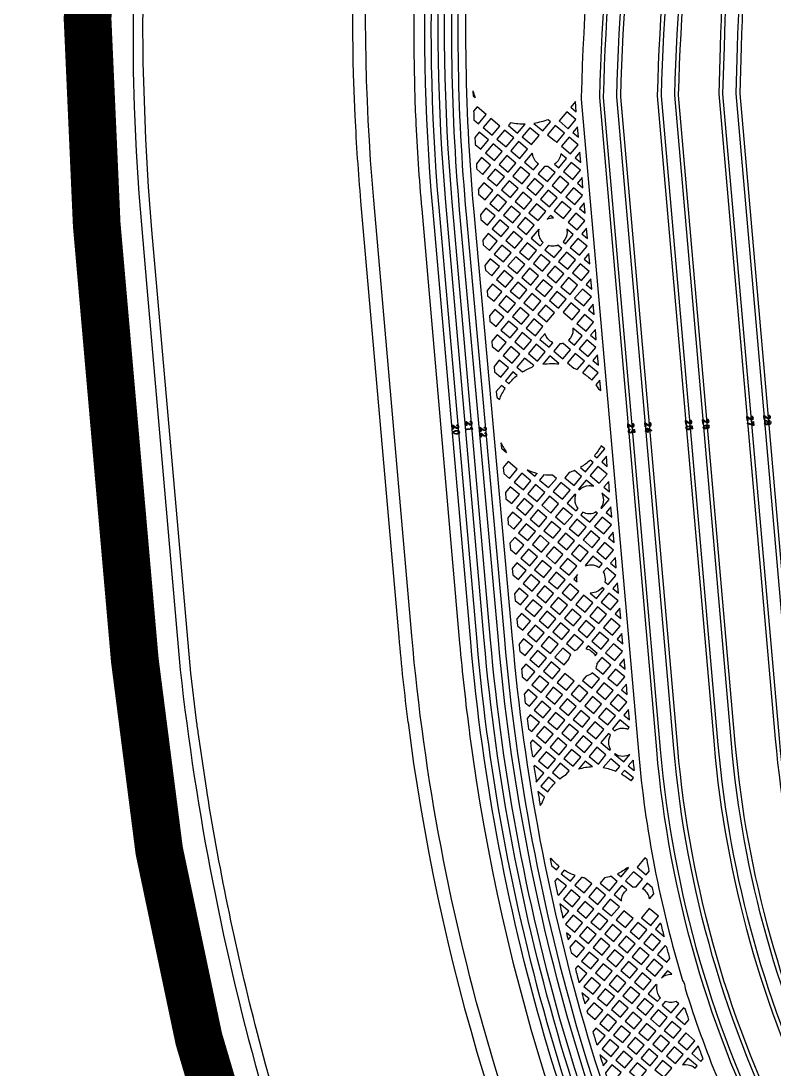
# Model space of a CAD drawing. Extents: x 388 to 686, y 182 to 393.
# Drawn here: x 437.18 to 446.64, y 226.6 to 239.78 of the extents above; entities that cross this region are included whole.
import ezdxf

# ---------------------------------------------------------------- set-up
doc = ezdxf.new("R2010")
doc.units = 0
for name, color, linetype in [('bak_bak_btr2-bcq3156', 8, 'Continuous'), ('bak_outline', 7, 'Continuous'), ('biaozhu1', 4, 'Continuous'), ('quyukuang', 5, 'Continuous')]:
    doc.layers.add(name, color=color, linetype=linetype)

msp = doc.modelspace()

# ---------------------------------------------------------------- linework, layer by layer
at = {"layer": 'bak_bak_btr2-bcq3156'}
for p, q in [((444.148, 238.766), (444.089, 238.695)), ((444.089, 238.695), (444.159, 238.636)), ((444.159, 238.636), (444.148, 238.766)), ((444.176, 238.447), (444.117, 238.376)), ((444.187, 238.317), (444.176, 238.447)), ((444.117, 238.376), (444.187, 238.317)), ((444.204, 238.129), (444.144, 238.058)), ((444.144, 238.058), (444.215, 237.998)), ((444.215, 237.998), (444.204, 238.129)), ((444.232, 237.81), (444.172, 237.739)), ((444.243, 237.68), (444.232, 237.81)), ((444.172, 237.739), (444.243, 237.68)), ((444.259, 237.492), (444.2, 237.421)), ((444.271, 237.362), (444.259, 237.492)), ((444.2, 237.421), (444.271, 237.362)), ((444.287, 237.173), (444.228, 237.102)), ((444.228, 237.102), (444.299, 237.043)), ((444.299, 237.043), (444.287, 237.173)), ((444.315, 236.855), (444.256, 236.784)), ((444.327, 236.724), (444.315, 236.855)), ((444.256, 236.784), (444.327, 236.724)), ((444.343, 236.536), (444.284, 236.465)), ((444.284, 236.465), (444.354, 236.406)), ((444.354, 236.406), (444.343, 236.536)), ((444.371, 236.218), (444.311, 236.147)), ((444.382, 236.088), (444.371, 236.218)), ((444.311, 236.147), (444.382, 236.088)), ((444.399, 235.899), (444.339, 235.829)), ((444.339, 235.829), (444.41, 235.769)), ((444.41, 235.769), (444.399, 235.899)), ((444.427, 235.581), (444.367, 235.51)), ((444.438, 235.451), (444.427, 235.581)), ((444.367, 235.51), (444.438, 235.451)), ((444.454, 235.262), (444.404, 235.203)), ((444.466, 235.132), (444.454, 235.262)), ((444.538, 234.307), (444.479, 234.236)), ((444.479, 234.236), (444.549, 234.177)), ((444.549, 234.177), (444.538, 234.307)), ((444.566, 233.988), (444.507, 233.917)), ((444.577, 233.858), (444.566, 233.988)), ((444.507, 233.917), (444.577, 233.858)), ((444.594, 233.67), (444.534, 233.599)), ((444.605, 233.54), (444.594, 233.67)), ((444.534, 233.599), (444.605, 233.54)), ((444.622, 233.351), (444.562, 233.281)), ((444.562, 233.281), (444.633, 233.221)), ((444.633, 233.221), (444.622, 233.351)), ((444.65, 233.033), (444.59, 232.962)), ((444.661, 232.903), (444.65, 233.033)), ((444.59, 232.962), (444.661, 232.903)), ((444.174, 232.818), (444.126, 232.761)), ((444.126, 232.761), (444.17, 232.725)), ((444.677, 232.715), (444.618, 232.644)), ((444.618, 232.644), (444.689, 232.584)), ((444.689, 232.584), (444.677, 232.715)), ((444.705, 232.396), (444.646, 232.325)), ((444.717, 232.266), (444.705, 232.396)), ((444.646, 232.325), (444.717, 232.266)), ((444.733, 232.077), (444.674, 232.007)), ((444.674, 232.007), (444.744, 231.947)), ((444.744, 231.947), (444.733, 232.077)), ((444.761, 231.759), (444.702, 231.688)), ((444.772, 231.629), (444.761, 231.759)), ((444.702, 231.688), (444.772, 231.629)), ((444.789, 231.441), (444.729, 231.37)), ((444.8, 231.31), (444.789, 231.441)), ((444.729, 231.37), (444.8, 231.31)), ((444.817, 231.122), (444.757, 231.051)), ((444.757, 231.051), (444.828, 230.992)), ((444.828, 230.992), (444.817, 231.122)), ((444.873, 230.485), (444.813, 230.414)), ((444.813, 230.414), (444.886, 230.353)), ((444.634, 228.794), (444.726, 228.717)), ((445.219, 228.437), (445.153, 228.358)), ((445.153, 228.358), (445.262, 228.267)), ((445.693, 226.891), (445.611, 226.794))]:
    msp.add_line(p, q, dxfattribs=at)
for points in [[(444.909, 209.527), (445.721, 218.811, 0.143733), (445.111, 221.846, -0.100607), (442.091, 232.047), (441.612, 237.527, -0.15063), (444.919, 252.908, 0.128354)], [(444.891, 251.417, 0.127689), (442.139, 238.566), (442.14, 238.557, -0.055452), (442.14, 238.552, 0.010906), (442.215, 237.414), (442.692, 231.956, 0.010952), (442.816, 230.826, -0.055662), (442.817, 230.821), (442.818, 230.812, 0.090213), (445.664, 221.974, -0.141096), (446.328, 218.88), (445.504, 209.458, -0.188819)], [(445.644, 209.446), (446.455, 218.715, 0.147854), (445.788, 222.039, -0.10141), (442.831, 231.968), (442.354, 237.425, -0.138488), (444.996, 251.314)], [(445.064, 251.28, 0.138488), (442.43, 237.432), (442.907, 231.975, 0.10141), (445.855, 222.075, -0.147854), (446.53, 218.707), (445.72, 209.439, -0.189744)], [(445.794, 209.331), (446.616, 218.735, 0.145124), (445.926, 222.121, -0.100819), (443.001, 231.987), (442.519, 237.496, -0.140029), (445.191, 251.319)], [(445.259, 251.284, 0.140029), (442.595, 237.503), (443.077, 231.993, 0.100819), (445.993, 222.157, -0.145124), (446.692, 218.728), (445.869, 209.325, -0.065198)], [(447.376, 251.169, 0.113402), (444.221, 238.822, 0.027518), (444.222, 238.794), (444.939, 230.594, 0.051907), (445.496, 227.713, -0.148815), (445.527, 227.615, 0.043246), (446.453, 225.351, -0.024528), (446.455, 225.347), (447.359, 223.109, -0.069719), (448.076, 220.232, -0.112667), (448.074, 220.215), (448.099, 220.039, -0.054724), (448.133, 218.675), (446.894, 204.515, -0.070425)], [(447.125, 204.495), (448.363, 218.655, 0.055537), (448.326, 220.09, -0.033616), (448.325, 220.093), (448.319, 220.141, 0.072395), (447.574, 223.196), (446.665, 225.445, -0.09745), (445.17, 230.614), (444.453, 238.817, -0.113399), (447.582, 251.063, 0.141635)], [(447.622, 251.042, 0.113389), (444.498, 238.817), (445.215, 230.618, 0.097507), (446.707, 225.463), (447.615, 223.213, -0.072384), (448.363, 220.146), (448.37, 220.098, -0.055601), (448.408, 218.651), (447.17, 204.491, -0.072979)], [(447.34, 204.476), (448.578, 218.637, 0.057101), (448.533, 220.161, 0.072404), (447.773, 223.277), (446.864, 225.528, -0.077164), (446.862, 225.535, 0.14769), (446.861, 225.539, -0.089113), (446.856, 225.545, -0.097422), (445.385, 230.633), (444.668, 238.824, -0.113292), (447.773, 250.964, 0.141627)], [(447.813, 250.943, 0.113281), (444.713, 238.824), (445.43, 230.637, 0.09736), (446.895, 225.569, -0.142044), (446.907, 225.542), (447.815, 223.294, -0.072391), (448.578, 220.166), (448.583, 220.128, -0.055597), (448.623, 218.633), (447.385, 204.472, -0.073098)], [(447.821, 204.31), (449.02, 217.993, 0.043463), (449.021, 220.011), (449.004, 220.203, 0.071104), (448.281, 223.303), (447.464, 225.402, 0.021783), (447.434, 225.469), (447.244, 225.854, -0.093085), (445.895, 230.675), (445.181, 238.839, -0.11303), (448.228, 250.729, 0.141638)], [(448.268, 250.708, 0.113017), (445.226, 238.839), (445.94, 230.679, 0.093085), (447.285, 225.874), (447.475, 225.489, -0.021783), (447.506, 225.418), (448.323, 223.319, -0.071435), (449.05, 220.192), (449.066, 220.015, -0.043463), (449.064, 217.989), (447.866, 204.306, -0.024862)], [(448.036, 204.29), (449.234, 217.974, 0.043459), (449.236, 220.029), (449.219, 220.223, 0.071086), (448.482, 223.382), (447.665, 225.48, 0.021844), (447.627, 225.565), (447.438, 225.949, -0.0931), (446.109, 230.694), (445.396, 238.846, -0.112919), (448.42, 250.63, 0.141646)], [(448.46, 250.61, 0.112906), (445.441, 238.846), (446.154, 230.698, 0.0931), (447.478, 225.969), (447.668, 225.585, -0.021843), (447.707, 225.497), (448.524, 223.398, -0.071086), (449.263, 220.227), (449.28, 220.033, -0.043459), (449.279, 217.97), (448.081, 204.286, -0.02451)], [(449.759, 217.369, 0.117963), (448.719, 224.357), (448.038, 226.055, 0.02751), (448.002, 226.13, -0.097594), (446.664, 230.751), (445.954, 238.862), (445.971, 239.455, -0.112622), (448.644, 249.848)], [(448.684, 249.828, 0.112622), (446.016, 239.453), (445.999, 238.862), (446.709, 230.755, 0.097449), (448.039, 226.157), (448.099, 226.024, -0.007953), (448.113, 225.984, -0.032549), (448.114, 225.981), (448.761, 224.374, -0.117963), (449.803, 217.365)], [(449.973, 217.35, 0.117962), (448.919, 224.437), (448.237, 226.136, 0.026169), (448.194, 226.228), (448.19, 226.236, -0.09744), (446.878, 230.77), (446.17, 238.869), (446.186, 239.449, -0.112621), (448.835, 249.749)], [(448.875, 249.729, 0.112621), (446.231, 239.448), (446.215, 238.869), (446.923, 230.774, 0.09765), (448.234, 226.247, -0.025634), (448.279, 226.153), (448.961, 224.454, -0.117962), (450.018, 217.346)], [(443.07, 249.328, 0.097311), (441.355, 239.11), (441.375, 238.586, 0.010023), (441.447, 237.512), (441.926, 232.033, 0.010023), (442.042, 230.962, -0.05498), (442.043, 230.957), (442.113, 230.443, 0.08538), (444.955, 221.788, -0.137068), (445.568, 218.985), (444.728, 209.366)], [(440.873, 201.179), (442.441, 219.098, 0.144831), (442.192, 220.323, -0.063011), (439.527, 227.366, -0.051988), (439.525, 227.371, -0.054998), (439.524, 227.377, -0.037064), (438.811, 231.76), (438.331, 237.24, -0.037066), (438.273, 241.681)], [(445.961, 209.32), (446.805, 218.969, 0.133941), (446.074, 222.211, -0.100538), (443.179, 231.994), (442.692, 237.405, -0.037451), (442.644, 241.31)], [(442.72, 241.305, 0.038085), (442.774, 237.346), (443.255, 232, 0.100538), (446.141, 222.247, -0.134045), (446.881, 218.963), (446.037, 209.314, -0.194362)], [(446.138, 209.305), (446.983, 218.96, 0.133976), (446.231, 222.295, -0.100538), (443.357, 232.009), (442.869, 237.42, -0.037447), (442.821, 241.298)], [(438.587, 240.214), (438.589, 239.148), (438.602, 238.702), (438.625, 238.14), (438.659, 237.611), (438.758, 236.429), (439.179, 231.622, 0.082851), (442.111, 221.258, -0.076696)], [(442.332, 221.091, -0.048751), (440.151, 227.046, -0.059645), (440.149, 227.051, -0.046602), (440.148, 227.056, -0.076888), (440.146, 227.063, -0.023579), (439.518, 230.071, -0.062809), (439.516, 230.077), (439.409, 230.806, -0.001346), (439.385, 230.978, -0.055235), (439.384, 230.984), (439.312, 231.58), (438.823, 237.154), (438.78, 237.692), (438.745, 238.295), (438.714, 239.256, -0.002748), (438.711, 239.579), (438.713, 240.075, -0.008098)], [(442.859, 238.901, 0.000634), (442.861, 238.84), (442.888, 238.817)], [(443.516, 238.482, -0.053195), (443.333, 238.498), (443.306, 238.466)], [(443.794, 237.288, -0.102329), (443.864, 237.303, -0.009433), (443.871, 237.303)], [(444.038, 237.162, -0.052788), (444.042, 237.125, -0.190409), (443.994, 237.003)], [(443.193, 235.019, -0.054843), (443.263, 235.156), (443.218, 235.195), (443.153, 235.118)], [(444.404, 235.203, -0.020742), (444.438, 235.155), (444.466, 235.132)], [(444.188, 233.89), (444.195, 233.884, -0.200816), (444.321, 233.937, -0.075403), (444.374, 233.929)], [(444.479, 233.841, -0.119437), (444.499, 233.759, -0.155801), (444.466, 233.656)], [(444.17, 232.725, -0.055276), (444.165, 232.764, -0.077407), (444.174, 232.818)], [(444.831, 230.554, -0.128436), (444.744, 230.531, -0.152677), (444.643, 230.563), (444.64, 230.56)], [(443.705, 229.916), (443.726, 229.94, -0.03033), (443.76, 230.018), (443.676, 230.089)], [(444.146, 229.034, -0.054982), (444.007, 229.102), (443.969, 229.057)], [(445.079, 228.74), (445.134, 228.805, -0.001349), (445.118, 228.878), (445.049, 228.937), (444.991, 228.868)], [(444.726, 228.717, -0.227757), (444.795, 228.854), (444.73, 228.909), (444.634, 228.794)], [(445.23, 227.747, -0.184501), (445.349, 227.792, -0.013474), (445.358, 227.792)], [(445.611, 226.794), (445.726, 226.697), (445.753, 226.73, -0.003034), (445.693, 226.891)]]:
    msp.add_lwpolyline(points, format="xyb", dxfattribs=at)
for points in [[(442.868, 238.646, 0.001099), (442.872, 238.535), (442.929, 238.487), (443.026, 238.602), (442.911, 238.698)], [(443.627, 238.492), (443.74, 238.397), (443.836, 238.512), (443.805, 238.538, -0.053403)], [(443.798, 238.348), (443.885, 238.276, -0.051696), (443.913, 238.252), (444.009, 238.367), (443.894, 238.463)], [(442.883, 238.313, 0.000865), (442.888, 238.227), (442.957, 238.168), (443.054, 238.283), (442.939, 238.38)], [(442.903, 237.985, 0.000707), (442.907, 237.915), (442.985, 237.85), (443.082, 237.965), (442.967, 238.061)], [(443.507, 238.002), (443.622, 237.906), (443.685, 237.981, -0.222087), (443.61, 238.111), (443.604, 238.117)], [(443.886, 237.979), (443.941, 237.934), (444.037, 238.048), (443.964, 238.11, -0.224234)], [(443.681, 237.857), (443.795, 237.761), (443.892, 237.875), (443.803, 237.95, -0.021932), (443.787, 237.949, -0.038705), (443.76, 237.951)], [(442.926, 237.661, 0.000623), (442.931, 237.601), (443.013, 237.532), (443.109, 237.646), (442.995, 237.743)], [(443.591, 237.047), (443.706, 236.95), (443.743, 236.995, -0.208451), (443.686, 237.125, -0.048628), (443.69, 237.159), (443.687, 237.161)], [(443.764, 236.901), (443.879, 236.805), (443.975, 236.92), (443.928, 236.959, -0.092446), (443.864, 236.947, -0.077849), (443.81, 236.956)], [(444.062, 235.766), (444.136, 235.704), (444.232, 235.819), (444.117, 235.916), (444.116, 235.914, -0.026508), (444.117, 235.895, -0.205434)], [(443.702, 235.773), (443.817, 235.676), (443.865, 235.734, -0.224519), (443.767, 235.85)], [(443.876, 235.627), (443.99, 235.531), (444.087, 235.646), (443.992, 235.725, -0.058245), (443.951, 235.718)], [(443.412, 235.426), (443.482, 235.368, -0.050958), (443.61, 235.43), (443.623, 235.445), (443.508, 235.541)], [(443.738, 235.463, -0.040333), (443.851, 235.472, -0.030706), (443.937, 235.467), (443.941, 235.473), (443.827, 235.569)], [(444.049, 235.482), (444.129, 235.415, -0.016698), (444.171, 235.395), (444.26, 235.501), (444.145, 235.597)], [(444.238, 235.356, -0.053394), (444.354, 235.261), (444.433, 235.355), (444.318, 235.452)], [(443.267, 235.253), (443.309, 235.218, -0.053733), (443.417, 235.323), (443.363, 235.368)], [(444.386, 234.313), (444.42, 234.285), (444.517, 234.4), (444.471, 234.438, -0.053734)], [(444.211, 234.165), (444.275, 234.112), (444.371, 234.227), (444.334, 234.258, -0.054843)], [(443.696, 234.007), (443.811, 233.911), (443.908, 234.026), (443.86, 234.066, -0.003585), (443.851, 234.066, -0.0354), (443.751, 234.073)], [(444.015, 234.035), (444.13, 233.939), (444.226, 234.053), (444.138, 234.127, -0.025952), (444.07, 234.101)], [(444.043, 233.717), (444.158, 233.62), (444.182, 233.649, -0.168866), (444.144, 233.759, -0.085749), (444.154, 233.819), (444.139, 233.831)], [(444.216, 233.571), (444.331, 233.475), (444.427, 233.59), (444.409, 233.605, -0.129883), (444.321, 233.582, -0.118012), (444.241, 233.601)], [(444.272, 232.934), (444.278, 232.929, -0.094199), (444.343, 232.941, -0.155277), (444.446, 232.909), (444.483, 232.953), (444.368, 233.049)], [(444.498, 232.852, -0.130432), (444.521, 232.764, -0.050357), (444.517, 232.728), (444.56, 232.693), (444.656, 232.808), (444.541, 232.904)], [(444.335, 232.586), (444.414, 232.519), (444.511, 232.634), (444.485, 232.656, -0.234426), (444.343, 232.586, -0.011836)], [(443.439, 231.942, 0.000885), (443.447, 231.856), (443.515, 231.799), (443.611, 231.914), (443.496, 232.01)], [(444.037, 231.951), (444.142, 231.862, -0.045118), (444.171, 231.877), (444.248, 231.969), (444.133, 232.066)], [(443.891, 231.778), (444.006, 231.682), (444.066, 231.753, -0.08356), (444.089, 231.808), (443.988, 231.893)], [(444.278, 231.887, -0.22136), (444.397, 231.796), (444.421, 231.824), (444.306, 231.92)], [(443.47, 231.627, 0.000952), (443.479, 231.533), (443.542, 231.48), (443.639, 231.595), (443.524, 231.692)], [(444.403, 231.643), (444.498, 231.564), (444.594, 231.679), (444.479, 231.775), (444.417, 231.701, -0.083474)], [(444.238, 231.487), (444.353, 231.391), (444.449, 231.506), (444.359, 231.581, -0.122182), (444.283, 231.541)], [(443.504, 231.316, 0.001098), (443.516, 231.207), (443.57, 231.162), (443.667, 231.277), (443.552, 231.373)], [(443.541, 231.008, 0.001325), (443.558, 230.877), (443.598, 230.843), (443.695, 230.958), (443.58, 231.055)], [(444.612, 230.878), (444.641, 230.854, -0.156101), (444.744, 230.887, -0.088995), (444.806, 230.876), (444.823, 230.897), (444.708, 230.993)], [(444.467, 230.705), (444.581, 230.609), (444.59, 230.619, -0.133165), (444.566, 230.709, -0.130581), (444.59, 230.797), (444.563, 230.82)], [(443.582, 230.705, 0.001633), (443.605, 230.543), (443.626, 230.525), (443.722, 230.64), (443.608, 230.736)], [(443.858, 230.331), (443.953, 230.251, -0.032979), (444.03, 230.303), (444.069, 230.349), (443.954, 230.445)], [(444.497, 230.39, -0.058584), (444.655, 230.345), (444.706, 230.405), (444.591, 230.501)], [(443.712, 230.158), (443.799, 230.085, -0.05338), (443.895, 230.2), (443.809, 230.272)], [(444.726, 230.311, -0.053581), (444.849, 230.224), (444.879, 230.26), (444.764, 230.356)], [(443.83, 229.243, 0.000876), (443.847, 229.159), (443.911, 229.106), (443.945, 229.147, -0.053633), (443.838, 229.253)], [(444.925, 229.14), (445.039, 229.044), (445.076, 229.087, -0.002607), (445.048, 229.232), (445.021, 229.255)], [(444.675, 229.054), (444.721, 229.016), (444.817, 229.131), (444.811, 229.136, -0.056604)], [(444.779, 228.967), (444.873, 228.888, -0.043154), (444.904, 228.891, -0.010458), (444.911, 228.891), (444.99, 228.986), (444.876, 229.082)], [(443.889, 228.961, 0.001635), (443.923, 228.8), (443.938, 228.787), (444.035, 228.902), (443.92, 228.998)], [(444.142, 228.912), (444.257, 228.815), (444.353, 228.93), (444.268, 229.002, -0.015414), (444.225, 229.01)], [(444.461, 228.939), (444.576, 228.843), (444.672, 228.958), (444.594, 229.024, -0.028787), (444.515, 229.004)], [(444.079, 228.133, 0.000719), (444.096, 228.065), (444.167, 228.005), (444.264, 228.12), (444.149, 228.216)], [(445.181, 228.04), (445.296, 227.943), (445.336, 227.991, -0.002717), (445.295, 228.139), (445.278, 228.154)], [(444.147, 227.863, 0.001789), (444.193, 227.688), (444.195, 227.686), (444.292, 227.801), (444.177, 227.898)], [(445.064, 227.548), (445.179, 227.452), (445.216, 227.496, -0.183211), (445.171, 227.614, -0.051512), (445.175, 227.65), (445.16, 227.663)], [(444.291, 227.331, 0.000359), (444.299, 227.305), (444.396, 227.223), (444.493, 227.338), (444.378, 227.434)], [(445.237, 227.403), (445.352, 227.306), (445.448, 227.421), (445.415, 227.449, -0.095344), (445.349, 227.436, -0.103684), (445.278, 227.451)], [(445.41, 227.257), (445.525, 227.161), (445.575, 227.221, -0.002432), (445.531, 227.351), (445.506, 227.372)], [(444.367, 227.069, 0.001612), (444.413, 226.914), (444.424, 226.904), (444.52, 227.019), (444.406, 227.115)], [(445.493, 226.653, -0.056107), (445.533, 226.658, -0.188319), (445.653, 226.611), (445.677, 226.639), (445.562, 226.735)], [(444.524, 226.553, 0.000458), (444.537, 226.515), (444.625, 226.441), (444.722, 226.555), (444.607, 226.652)]]:
    msp.add_lwpolyline(points, format="xyb", close=True, dxfattribs=at)
for points in [[(442.988, 238.438), (443.103, 238.342), (443.199, 238.456), (443.084, 238.553)], [(443.943, 238.522), (444.058, 238.425), (444.155, 238.54), (444.04, 238.637)], [(443.479, 238.321), (443.594, 238.224), (443.691, 238.339), (443.576, 238.435)], [(443.161, 238.293), (443.276, 238.196), (443.372, 238.311), (443.257, 238.407)], [(443.971, 238.203), (444.086, 238.107), (444.182, 238.222), (444.068, 238.318)], [(443.016, 238.12), (443.131, 238.023), (443.227, 238.138), (443.112, 238.234)], [(443.334, 238.147), (443.449, 238.051), (443.545, 238.166), (443.431, 238.262)], [(443.189, 237.974), (443.304, 237.878), (443.4, 237.993), (443.285, 238.089)], [(443.044, 237.801), (443.158, 237.705), (443.255, 237.819), (443.14, 237.916)], [(443.362, 237.829), (443.477, 237.733), (443.573, 237.847), (443.458, 237.944)], [(443.999, 237.885), (444.114, 237.788), (444.21, 237.903), (444.095, 237.999)], [(443.217, 237.656), (443.332, 237.559), (443.428, 237.674), (443.313, 237.77)], [(443.535, 237.684), (443.65, 237.587), (443.746, 237.702), (443.632, 237.798)], [(443.854, 237.712), (443.969, 237.615), (444.065, 237.73), (443.95, 237.826)], [(443.39, 237.51), (443.505, 237.414), (443.601, 237.529), (443.486, 237.625)], [(443.708, 237.538), (443.823, 237.442), (443.92, 237.557), (443.805, 237.653)], [(444.027, 237.566), (444.142, 237.47), (444.238, 237.585), (444.123, 237.681)], [(443.072, 237.483), (443.186, 237.386), (443.283, 237.501), (443.168, 237.597)], [(443.882, 237.393), (443.996, 237.297), (444.093, 237.411), (443.978, 237.508)], [(442.953, 237.341), (442.958, 237.282), (443.041, 237.213), (443.137, 237.328), (443.023, 237.424)], [(443.245, 237.337), (443.359, 237.241), (443.456, 237.356), (443.341, 237.452)], [(443.563, 237.365), (443.678, 237.269), (443.774, 237.384), (443.659, 237.48)], [(444.055, 237.248), (444.17, 237.151), (444.266, 237.266), (444.151, 237.362)], [(443.099, 237.164), (443.214, 237.068), (443.31, 237.183), (443.196, 237.279)], [(443.418, 237.192), (443.533, 237.096), (443.629, 237.21), (443.514, 237.307)], [(442.982, 237.024), (442.987, 236.963), (443.069, 236.895), (443.165, 237.009), (443.05, 237.106)], [(443.272, 237.019), (443.387, 236.922), (443.484, 237.037), (443.369, 237.134)], [(443.446, 236.873), (443.56, 236.777), (443.657, 236.892), (443.542, 236.988)], [(444.083, 236.929), (444.197, 236.833), (444.294, 236.948), (444.179, 237.044)], [(443.127, 236.846), (443.242, 236.749), (443.338, 236.864), (443.223, 236.96)], [(443.619, 236.728), (443.734, 236.632), (443.83, 236.747), (443.715, 236.843)], [(443.937, 236.756), (444.052, 236.66), (444.148, 236.774), (444.034, 236.871)], [(443.01, 236.706), (443.016, 236.644), (443.097, 236.576), (443.193, 236.691), (443.078, 236.787)], [(443.3, 236.7), (443.415, 236.604), (443.511, 236.719), (443.397, 236.815)], [(444.111, 236.611), (444.225, 236.514), (444.322, 236.629), (444.207, 236.725)], [(443.155, 236.527), (443.27, 236.431), (443.366, 236.546), (443.251, 236.642)], [(443.474, 236.555), (443.588, 236.459), (443.685, 236.573), (443.57, 236.67)], [(443.792, 236.583), (443.907, 236.487), (444.003, 236.601), (443.888, 236.698)], [(443.039, 236.389), (443.044, 236.325), (443.125, 236.258), (443.221, 236.372), (443.106, 236.469)], [(443.328, 236.382), (443.443, 236.285), (443.539, 236.4), (443.425, 236.497)], [(443.647, 236.41), (443.762, 236.313), (443.858, 236.428), (443.743, 236.524)], [(443.965, 236.438), (444.08, 236.341), (444.176, 236.456), (444.062, 236.552)], [(443.183, 236.209), (443.298, 236.112), (443.394, 236.227), (443.279, 236.323)], [(443.501, 236.236), (443.616, 236.14), (443.713, 236.255), (443.598, 236.351)], [(443.82, 236.264), (443.935, 236.168), (444.031, 236.283), (443.916, 236.379)], [(444.138, 236.292), (444.253, 236.196), (444.349, 236.311), (444.235, 236.407)], [(443.356, 236.063), (443.471, 235.967), (443.567, 236.082), (443.453, 236.178)], [(443.675, 236.091), (443.789, 235.995), (443.886, 236.11), (443.771, 236.206)], [(443.993, 236.119), (444.108, 236.023), (444.204, 236.138), (444.089, 236.234)], [(443.067, 236.071), (443.073, 236.005), (443.152, 235.939), (443.249, 236.054), (443.134, 236.15)], [(444.166, 235.974), (444.281, 235.878), (444.377, 235.992), (444.262, 236.089)], [(443.211, 235.89), (443.326, 235.794), (443.422, 235.909), (443.307, 236.005)], [(443.529, 235.918), (443.644, 235.822), (443.74, 235.936), (443.626, 236.033)], [(443.096, 235.753), (443.102, 235.686), (443.18, 235.621), (443.277, 235.735), (443.162, 235.832)], [(443.384, 235.745), (443.499, 235.648), (443.595, 235.763), (443.48, 235.86)], [(443.239, 235.572), (443.353, 235.475), (443.45, 235.59), (443.335, 235.686)], [(443.557, 235.599), (443.672, 235.503), (443.768, 235.618), (443.653, 235.714)], [(444.194, 235.655), (444.309, 235.559), (444.405, 235.674), (444.29, 235.77)], [(443.125, 235.436), (443.131, 235.367), (443.208, 235.302), (443.305, 235.417), (443.19, 235.513)], [(443.239, 234.165), (443.246, 234.09), (443.32, 234.028), (443.416, 234.143), (443.301, 234.239)], [(443.378, 233.979), (443.493, 233.883), (443.589, 233.998), (443.474, 234.094)], [(444.333, 234.063), (444.448, 233.966), (444.545, 234.081), (444.43, 234.178)], [(443.551, 233.834), (443.666, 233.738), (443.762, 233.852), (443.647, 233.949)], [(443.87, 233.862), (443.984, 233.766), (444.081, 233.88), (443.966, 233.977)], [(443.268, 233.848), (443.274, 233.771), (443.347, 233.71), (443.444, 233.825), (443.329, 233.921)], [(443.724, 233.689), (443.839, 233.592), (443.935, 233.707), (443.821, 233.803)], [(443.406, 233.661), (443.521, 233.564), (443.617, 233.679), (443.502, 233.776)], [(443.296, 233.53), (443.303, 233.452), (443.375, 233.391), (443.472, 233.506), (443.357, 233.602)], [(443.579, 233.515), (443.694, 233.419), (443.79, 233.534), (443.675, 233.63)], [(443.897, 233.543), (444.012, 233.447), (444.109, 233.562), (443.994, 233.658)], [(444.389, 233.426), (444.504, 233.33), (444.6, 233.444), (444.486, 233.541)], [(443.434, 233.342), (443.548, 233.246), (443.645, 233.361), (443.53, 233.457)], [(443.752, 233.37), (443.867, 233.274), (443.963, 233.389), (443.848, 233.485)], [(444.071, 233.398), (444.186, 233.302), (444.282, 233.416), (444.167, 233.513)], [(443.325, 233.212), (443.332, 233.133), (443.403, 233.073), (443.499, 233.188), (443.385, 233.284)], [(443.607, 233.197), (443.722, 233.101), (443.818, 233.215), (443.703, 233.312)], [(443.925, 233.225), (444.04, 233.129), (444.137, 233.243), (444.022, 233.34)], [(444.244, 233.253), (444.359, 233.156), (444.455, 233.271), (444.34, 233.367)], [(443.78, 233.052), (443.895, 232.955), (443.991, 233.07), (443.876, 233.167)], [(444.099, 233.08), (444.213, 232.983), (444.31, 233.098), (444.195, 233.194)], [(444.417, 233.108), (444.532, 233.011), (444.628, 233.126), (444.513, 233.222)], [(443.462, 233.024), (443.576, 232.928), (443.673, 233.042), (443.558, 233.139)], [(443.953, 232.906), (444.068, 232.81), (444.164, 232.925), (444.05, 233.021)], [(443.353, 232.895), (443.361, 232.813), (443.431, 232.754), (443.527, 232.869), (443.413, 232.966)], [(443.635, 232.879), (443.75, 232.782), (443.846, 232.897), (443.731, 232.993)], [(443.489, 232.705), (443.604, 232.609), (443.701, 232.724), (443.586, 232.82)], [(443.808, 232.733), (443.923, 232.637), (444.019, 232.752), (443.904, 232.848)], [(443.382, 232.577), (443.389, 232.494), (443.459, 232.436), (443.555, 232.551), (443.44, 232.647)], [(443.663, 232.56), (443.777, 232.464), (443.874, 232.579), (443.759, 232.675)], [(443.981, 232.588), (444.096, 232.492), (444.192, 232.606), (444.077, 232.703)], [(443.517, 232.387), (443.632, 232.291), (443.728, 232.405), (443.614, 232.502)], [(443.836, 232.415), (443.951, 232.318), (444.047, 232.433), (443.932, 232.53)], [(444.154, 232.443), (444.269, 232.346), (444.365, 232.461), (444.251, 232.557)], [(444.473, 232.47), (444.587, 232.374), (444.684, 232.489), (444.569, 232.585)], [(443.69, 232.242), (443.805, 232.145), (443.902, 232.26), (443.787, 232.356)], [(444.009, 232.269), (444.124, 232.173), (444.22, 232.288), (444.105, 232.384)], [(444.327, 232.297), (444.442, 232.201), (444.538, 232.316), (444.424, 232.412)], [(443.411, 232.26), (443.418, 232.175), (443.487, 232.117), (443.583, 232.232), (443.468, 232.328)], [(444.182, 232.124), (444.297, 232.028), (444.393, 232.143), (444.278, 232.239)], [(444.501, 232.152), (444.615, 232.056), (444.712, 232.17), (444.597, 232.267)], [(443.545, 232.068), (443.66, 231.972), (443.756, 232.087), (443.641, 232.183)], [(443.864, 232.096), (443.978, 232), (444.075, 232.115), (443.96, 232.211)], [(444.355, 231.979), (444.47, 231.882), (444.566, 231.997), (444.452, 232.094)], [(443.718, 231.923), (443.833, 231.827), (443.929, 231.942), (443.815, 232.038)], [(443.573, 231.75), (443.688, 231.654), (443.784, 231.768), (443.669, 231.865)], [(444.528, 231.833), (444.643, 231.737), (444.74, 231.852), (444.625, 231.948)], [(443.746, 231.605), (443.861, 231.508), (443.957, 231.623), (443.842, 231.72)], [(443.919, 231.459), (444.034, 231.363), (444.131, 231.478), (444.016, 231.574)], [(444.556, 231.515), (444.671, 231.419), (444.767, 231.534), (444.653, 231.63)], [(443.601, 231.431), (443.716, 231.335), (443.812, 231.45), (443.697, 231.546)], [(444.093, 231.314), (444.207, 231.218), (444.304, 231.332), (444.189, 231.429)], [(444.411, 231.342), (444.526, 231.246), (444.622, 231.36), (444.507, 231.457)], [(443.774, 231.286), (443.889, 231.19), (443.985, 231.305), (443.87, 231.401)], [(444.584, 231.197), (444.699, 231.1), (444.795, 231.215), (444.68, 231.311)], [(443.629, 231.113), (443.744, 231.017), (443.84, 231.131), (443.725, 231.228)], [(443.947, 231.141), (444.062, 231.044), (444.158, 231.159), (444.044, 231.256)], [(444.266, 231.169), (444.38, 231.072), (444.477, 231.187), (444.362, 231.283)], [(443.802, 230.968), (443.917, 230.871), (444.013, 230.986), (443.898, 231.082)], [(444.12, 230.995), (444.235, 230.899), (444.331, 231.014), (444.217, 231.11)], [(444.439, 231.023), (444.554, 230.927), (444.65, 231.042), (444.535, 231.138)], [(443.657, 230.794), (443.771, 230.698), (443.868, 230.813), (443.753, 230.909)], [(443.975, 230.822), (444.09, 230.726), (444.186, 230.841), (444.071, 230.937)], [(444.293, 230.85), (444.408, 230.754), (444.505, 230.869), (444.39, 230.965)], [(444.148, 230.677), (444.263, 230.581), (444.359, 230.695), (444.245, 230.792)], [(443.83, 230.649), (443.945, 230.553), (444.041, 230.668), (443.926, 230.764)], [(444.321, 230.532), (444.436, 230.435), (444.532, 230.55), (444.418, 230.646)], [(443.684, 230.476), (443.799, 230.38), (443.896, 230.494), (443.781, 230.591)], [(444.003, 230.504), (444.118, 230.407), (444.214, 230.522), (444.099, 230.619)], [(443.997, 228.738), (444.112, 228.642), (444.208, 228.757), (444.093, 228.853)], [(444.315, 228.766), (444.43, 228.67), (444.527, 228.785), (444.412, 228.881)], [(444.17, 228.593), (444.285, 228.497), (444.381, 228.611), (444.266, 228.708)], [(444.489, 228.621), (444.603, 228.525), (444.7, 228.639), (444.585, 228.736)], [(444.025, 228.42), (444.14, 228.323), (444.236, 228.438), (444.121, 228.535)], [(444.343, 228.448), (444.458, 228.351), (444.554, 228.466), (444.44, 228.562)], [(444.662, 228.476), (444.777, 228.379), (444.873, 228.494), (444.758, 228.59)], [(444.98, 228.503), (445.095, 228.407), (445.191, 228.522), (445.077, 228.618)], [(444.516, 228.302), (444.631, 228.206), (444.728, 228.321), (444.613, 228.417)], [(444.835, 228.33), (444.95, 228.234), (445.046, 228.349), (444.931, 228.445)], [(444.198, 228.274), (444.313, 228.178), (444.409, 228.293), (444.294, 228.389)], [(444.69, 228.157), (444.804, 228.061), (444.901, 228.176), (444.786, 228.272)], [(445.008, 228.185), (445.123, 228.089), (445.219, 228.203), (445.104, 228.3)], [(444.371, 228.129), (444.486, 228.033), (444.582, 228.148), (444.467, 228.244)], [(444.226, 227.956), (444.341, 227.86), (444.437, 227.974), (444.322, 228.071)], [(444.544, 227.984), (444.659, 227.887), (444.755, 228.002), (444.641, 228.099)], [(444.863, 228.012), (444.978, 227.915), (445.074, 228.03), (444.959, 228.127)], [(444.399, 227.811), (444.514, 227.714), (444.61, 227.829), (444.495, 227.925)], [(444.717, 227.839), (444.832, 227.742), (444.929, 227.857), (444.814, 227.953)], [(445.036, 227.866), (445.151, 227.77), (445.247, 227.885), (445.132, 227.981)], [(444.254, 227.638), (444.369, 227.541), (444.465, 227.656), (444.35, 227.752)], [(444.572, 227.665), (444.687, 227.569), (444.783, 227.684), (444.668, 227.78)], [(444.891, 227.693), (445.005, 227.597), (445.102, 227.712), (444.987, 227.808)], [(444.427, 227.492), (444.542, 227.396), (444.638, 227.511), (444.523, 227.607)], [(444.745, 227.52), (444.86, 227.424), (444.956, 227.538), (444.842, 227.635)], [(444.919, 227.375), (445.033, 227.278), (445.13, 227.393), (445.015, 227.489)], [(444.6, 227.347), (444.715, 227.251), (444.811, 227.365), (444.696, 227.462)], [(445.092, 227.23), (445.206, 227.133), (445.303, 227.248), (445.188, 227.344)], [(444.455, 227.174), (444.569, 227.077), (444.666, 227.192), (444.551, 227.289)], [(444.773, 227.202), (444.888, 227.105), (444.984, 227.22), (444.87, 227.316)], [(444.628, 227.028), (444.743, 226.932), (444.839, 227.047), (444.724, 227.143)], [(444.946, 227.056), (445.061, 226.96), (445.157, 227.075), (445.043, 227.171)], [(445.265, 227.084), (445.38, 226.988), (445.476, 227.103), (445.361, 227.199)], [(444.483, 226.855), (444.597, 226.759), (444.694, 226.874), (444.579, 226.97)], [(444.801, 226.883), (444.916, 226.787), (445.012, 226.902), (444.897, 226.998)], [(445.12, 226.911), (445.234, 226.815), (445.331, 226.929), (445.216, 227.026)], [(445.438, 226.939), (445.553, 226.843), (445.649, 226.957), (445.534, 227.054)], [(444.656, 226.71), (444.771, 226.614), (444.867, 226.728), (444.752, 226.825)], [(444.974, 226.738), (445.089, 226.641), (445.185, 226.756), (445.071, 226.853)], [(445.293, 226.766), (445.407, 226.669), (445.504, 226.784), (445.389, 226.88)], [(445.147, 226.592), (445.262, 226.496), (445.358, 226.611), (445.244, 226.707)], [(444.829, 226.565), (444.944, 226.468), (445.04, 226.583), (444.925, 226.679)]]:
    msp.add_lwpolyline(points, close=True, dxfattribs=at)
for points in [[(443.306, 238.466), (443.421, 238.369), (443.516, 238.482)], [(443.871, 237.303), (443.833, 237.335), (443.794, 237.288)], [(443.994, 237.003), (444.024, 236.978), (444.121, 237.093), (444.038, 237.162)], [(443.153, 235.118), (443.159, 235.048), (443.193, 235.019)], [(443.211, 234.476), (443.217, 234.409), (443.282, 234.355)], [(443.541, 234.137), (443.638, 234.056), (443.667, 234.09)], [(444.374, 233.929), (444.284, 234.004), (444.188, 233.89)], [(444.466, 233.656), (444.476, 233.648), (444.572, 233.763), (444.479, 233.841)], [(444.64, 230.56), (444.755, 230.463), (444.831, 230.554)], [(443.656, 230.209), (443.75, 230.321), (443.635, 230.418), (443.625, 230.406)], [(444.362, 230.399), (444.272, 230.473), (444.186, 230.37)], [(443.969, 229.057), (444.084, 228.961), (444.146, 229.034)], [(443.991, 228.498), (444.063, 228.584), (443.95, 228.678)], [(444.056, 228.224), (444.091, 228.265), (444.035, 228.311)], [(445.358, 227.792), (445.306, 227.836), (445.23, 227.747)], [(444.266, 227.419), (444.32, 227.483), (444.228, 227.56)], [(444.497, 226.639), (444.548, 226.701), (444.454, 226.78)]]:
    msp.add_lwpolyline(points, dxfattribs=at)
for centre, radius, start, end in [((444.303, 239.357), 1.515, 197.4962, 200.875), ((443.851, 234.769), 0.703, 204.581, 216.0732), ((443.851, 234.769), 0.703, 243.9247, 254.8369), ((468.707, 234.227), 25.371, 188.6638, 189.1127), ((444.385, 229.695), 0.704, 91.9181, 106.4565), ((459.053, 231.829), 14.244, 185.4123, 185.9476), ((468.707, 234.227), 25.371, 189.3881, 189.7845), ((444.904, 228.713), 0.178, 8.6613, 60.5271), ((468.707, 234.227), 25.371, 192.6344, 193.0501), ((459.053, 231.829), 14.244, 193.7786, 194.4819), ((468.707, 234.227), 25.371, 193.4846, 193.687), ((468.707, 234.227), 25.371, 195.2361, 195.5647), ((468.707, 234.227), 25.371, 197.0696, 197.4023)]:
    msp.add_arc(centre, radius, start, end, dxfattribs=at)
at = {"layer": 'bak_outline', "const_width": 0.6}
msp.add_lwpolyline([(453.785, 248.062, 0.152268), (451.677, 238.407), (452.157, 232.928, 0.101585), (454.064, 226.53, -0.145893), (455.799, 218.078), (454.782, 206.455), (454.708, 205.609), (454.633, 204.744), (454.558, 203.898), (454.218, 200.003, -0.414287), (453.134, 199.093), (441.579, 200.105, -0.414204), (440.669, 201.188), (441.01, 205.083), (441.084, 205.929), (441.16, 206.794), (441.234, 207.64), (442.238, 219.116, 0.144705), (442.013, 220.227, -0.100411), (438.608, 231.743), (438.129, 237.222, -0.151026), (441.891, 254.658, 0.151039)], format="xyb", dxfattribs=at)
at = {"layer": 'biaozhu1'}
for p, q in [((442.781, 234.65), (442.837, 234.655)), ((445.085, 234.633), (445.06, 234.645))]:
    msp.add_line(p, q, dxfattribs=at)
for points in [[(442.769, 234.737, -0.64464), (442.776, 234.741), (442.812, 234.716, 0.341263), (442.84, 234.719)], [(442.779, 234.727), (442.782, 234.698, -1), (442.772, 234.697), (442.769, 234.737)], [(442.84, 234.719, 0.570704), (442.827, 234.734, -1), (442.826, 234.744)], [(445.02, 234.721, -0.64464), (445.028, 234.726), (445.063, 234.7, 0.341263), (445.092, 234.703)], [(445.092, 234.703, 0.570704), (445.079, 234.718, -1), (445.078, 234.728)], [(445.531, 234.751, -0.64464), (445.539, 234.755), (445.574, 234.73, 0.341263), (445.603, 234.732)], [(445.542, 234.741), (445.544, 234.712, -1), (445.534, 234.711), (445.531, 234.751)], [(445.603, 234.732, 0.570704), (445.59, 234.748, -1), (445.589, 234.758)], [(445.746, 234.763, -0.64464), (445.754, 234.768), (445.789, 234.742, 0.341263), (445.818, 234.745)], [(445.757, 234.753), (445.76, 234.724, -1), (445.75, 234.723), (445.746, 234.763)], [(445.818, 234.745, 0.570704), (445.805, 234.76, -1), (445.804, 234.77)], [(446.302, 234.8, -0.64464), (446.31, 234.804), (446.345, 234.779, 0.341263), (446.374, 234.782)], [(446.313, 234.79), (446.316, 234.761, -1), (446.306, 234.76), (446.302, 234.8)], [(446.313, 234.714, -1), (446.316, 234.724), (446.381, 234.704)], [(446.381, 234.704), (446.378, 234.736, -1), (446.388, 234.737), (446.392, 234.697, -0.543435), (446.385, 234.692), (446.313, 234.714)], [(446.374, 234.782, 0.570704), (446.361, 234.797, -1), (446.36, 234.807)], [(446.517, 234.812, -0.64464), (446.525, 234.817), (446.561, 234.791, 0.341263), (446.589, 234.794)], [(446.528, 234.802), (446.531, 234.773, -1), (446.521, 234.772), (446.517, 234.812)], [(446.6, 234.745, -0.464306), (446.592, 234.706, -0.321973), (446.572, 234.712, -0.623577), (446.526, 234.717)], [(446.589, 234.794, 0.570704), (446.576, 234.81, -1), (446.575, 234.819)], [(446.592, 234.739, 0.42588), (446.577, 234.734), (446.576, 234.727)], [(446.576, 234.727), (446.579, 234.721, 0.425076), (446.594, 234.718)], [(442.601, 234.692, -0.64464), (442.609, 234.697), (442.645, 234.671, 0.341263), (442.673, 234.674)], [(442.612, 234.682), (442.615, 234.653, -1), (442.605, 234.652), (442.601, 234.692)], [(442.609, 234.605, -0.330873), (442.671, 234.63, -0.535842), (442.684, 234.593)], [(442.684, 234.593, -0.39402), (442.609, 234.6), (442.609, 234.605)], [(442.673, 234.674, 0.570704), (442.66, 234.689, -1), (442.659, 234.699)], [(442.833, 234.661, -1.522952), (442.844, 234.662), (442.854, 234.655, -0.700366), (442.852, 234.646), (442.782, 234.64, -1), (442.781, 234.65)], [(442.837, 234.655, -0.071237), (442.837, 234.656), (442.833, 234.661)], [(442.947, 234.662, -0.647186), (442.955, 234.666), (442.99, 234.641, 0.34049), (443.019, 234.644)], [(442.958, 234.652), (442.961, 234.623, -1), (442.951, 234.622), (442.947, 234.662)], [(442.953, 234.592, -0.647186), (442.961, 234.597), (442.997, 234.572, 0.340576), (443.025, 234.574)], [(442.964, 234.582), (442.967, 234.553, -1), (442.957, 234.552), (442.953, 234.592)], [(443.029, 234.641, -0.419112), (442.985, 234.633), (442.958, 234.652)], [(443.019, 234.644, 0.570563), (443.006, 234.659, -1), (443.005, 234.669)], [(443.025, 234.574, 0.57084), (443.012, 234.59, -1), (443.011, 234.6)], [(444.805, 234.708, -0.64464), (444.813, 234.713), (444.848, 234.688, 0.341263), (444.877, 234.69)], [(444.816, 234.698), (444.818, 234.669, -1), (444.808, 234.668), (444.805, 234.708)], [(444.883, 234.617), (444.881, 234.639, -1), (444.891, 234.64), (444.894, 234.609, -0.599948), (444.886, 234.604), (444.866, 234.614, -0.720964), (444.813, 234.616)], [(444.827, 234.645, -1), (444.831, 234.636, 0.637714), (444.831, 234.608)], [(444.831, 234.608, 0.37336), (444.856, 234.615), (444.856, 234.622, -0.599948), (444.863, 234.627), (444.883, 234.617)], [(444.877, 234.69, 0.570704), (444.863, 234.706, -1), (444.863, 234.716)], [(445.031, 234.711), (445.033, 234.682, -1), (445.023, 234.681), (445.02, 234.721)], [(445.557, 234.65, 0.818172), (445.579, 234.678, -0.739721), (445.582, 234.687), (445.612, 234.687, -0.393189), (445.617, 234.682), (445.62, 234.654, -1), (445.61, 234.653), (445.608, 234.677), (445.593, 234.677, -0.645263), (445.564, 234.638), (445.554, 234.64, -0.112412), (445.552, 234.641), (445.545, 234.646, -0.127631), (445.544, 234.648), (445.54, 234.656, -0.10157), (445.539, 234.658, -0.431659), (445.553, 234.687)], [(445.553, 234.687, -1), (445.558, 234.678, 0.637714), (445.557, 234.65)], [(445.823, 234.658, -1.487146), (445.822, 234.669, 0.77543), (445.802, 234.689, -0.88571), (445.767, 234.654), (445.76, 234.659, -0.127631), (445.759, 234.66), (445.755, 234.669, -0.10113), (445.754, 234.671, -0.354828), (445.816, 234.697)], [(443.035, 234.571, -0.420102), (442.991, 234.563), (442.964, 234.582)]]:
    msp.add_lwpolyline(points, format="xyb", dxfattribs=at)
for points in [[(442.817, 234.703), (442.806, 234.708), (442.779, 234.727)], [(445.58, 234.716), (445.569, 234.721), (445.542, 234.741)], [(445.795, 234.729), (445.784, 234.734), (445.757, 234.753)], [(446.351, 234.765), (446.34, 234.771), (446.313, 234.79)], [(446.566, 234.778), (446.555, 234.783), (446.528, 234.802)], [(442.65, 234.658), (442.639, 234.663), (442.612, 234.682)], [(444.854, 234.674), (444.842, 234.679), (444.816, 234.698)], [(445.069, 234.687), (445.058, 234.692), (445.031, 234.711)], [(445.06, 234.645), (445.061, 234.631), (445.085, 234.633)]]:
    msp.add_lwpolyline(points, dxfattribs=at)
for points in [[(442.619, 234.605), (442.619, 234.602), (442.622, 234.596, 0.272443), (442.677, 234.601, 0.311849), (442.676, 234.616, 0.272453), (442.621, 234.612)], [(445.033, 234.628), (445.051, 234.63), (445.049, 234.653, -0.592841), (445.056, 234.658), (445.105, 234.634, -0.764679), (445.103, 234.624), (445.062, 234.621), (445.063, 234.611, -1), (445.053, 234.611), (445.052, 234.62), (445.034, 234.618, -1)]]:
    msp.add_lwpolyline(points, format="xyb", close=True, dxfattribs=at)
for centre, radius in [((446.55, 234.725), 0.0154), ((445.781, 234.674), 0.0151)]:
    msp.add_circle(centre, radius, dxfattribs=at)
for centre, radius, start, end in [((442.829, 234.722), 0.0225, 239.2968, 96.3493), ((445.08, 234.706), 0.0225, 239.2968, 96.3493), ((445.591, 234.735), 0.0225, 239.2968, 96.3493), ((445.806, 234.748), 0.0225, 239.2968, 96.3493), ((446.363, 234.785), 0.0225, 239.2968, 96.3493), ((446.548, 234.728), 0.025, 31.9246, 204.7535), ((446.578, 234.797), 0.0225, 239.2968, 96.3493), ((446.587, 234.731), 0.0194, 46.5925, 150.5242), ((446.574, 234.727), 0.0213, 335.4264, 34.5839), ((442.662, 234.677), 0.0225, 239.2968, 96.3493), ((443.008, 234.648), 0.0219, 342.0471, 97.2653), ((443.014, 234.578), 0.0219, 342.2762, 97.2962), ((444.833, 234.624), 0.0219, 107.3818, 200.7638), ((444.865, 234.693), 0.0225, 239.2968, 96.3493), ((445.811, 234.676), 0.0221, 302.7528, 75.0719)]:
    msp.add_arc(centre, radius, start, end, dxfattribs=at)
at = {"layer": 'quyukuang', "const_width": 0.001}
msp.add_lwpolyline([(437.177, 222.238), (437.177, 235.825), (457.116, 235.825), (457.116, 222.238)], close=True, dxfattribs=at)

doc.saveas('drawing.dxf')
